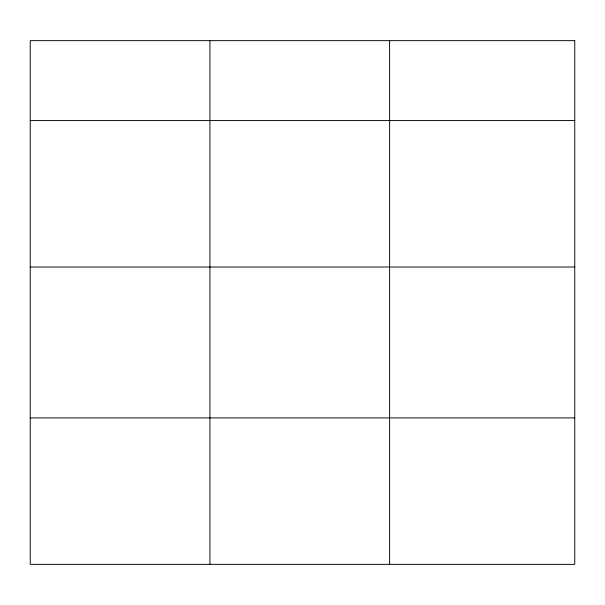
<?xml version="1.0" encoding="UTF-8"?>
<svg xmlns="http://www.w3.org/2000/svg" width="605" height="605" viewBox="0 0 605 605"><rect width="100%" height="100%" fill="white"/><g stroke="black" fill="none" stroke-linecap="round" stroke-linejoin="round"><path stroke-width="0.91" d="M30.25 120.569L574.75 120.569M30.25 267.017L574.75 267.017M30.25 417.904L574.75 417.904M389.62 40.648L389.62 564.352M209.935 40.648L209.935 564.352M574.75 40.648L30.25 40.648L30.25 564.352L574.75 564.352L574.75 40.648"/></g></svg>
